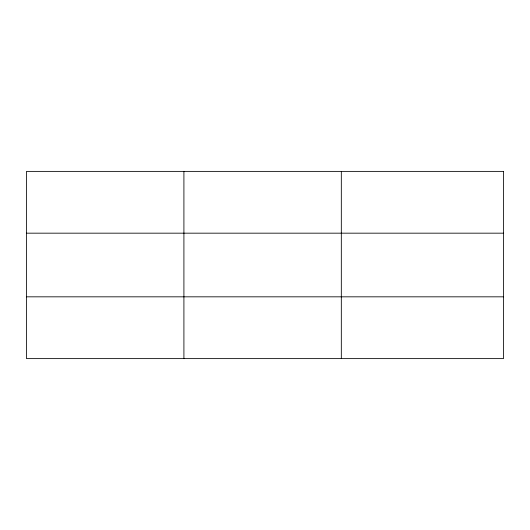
<?xml version="1.0" encoding="UTF-8"?>
<svg xmlns="http://www.w3.org/2000/svg" width="530" height="530" viewBox="0 0 530 530"><rect width="100%" height="100%" fill="white"/><g stroke="black" fill="none" stroke-linecap="round" stroke-linejoin="round"><path stroke-width="0.79" d="M183.91 171.382L183.91 358.618M341.32 171.382L341.32 358.618M26.5 233.173L503.5 233.173M26.5 296.827L503.5 296.827M503.5 171.382L503.5 358.618L26.5 358.618L26.5 171.382L503.5 171.382"/></g></svg>
